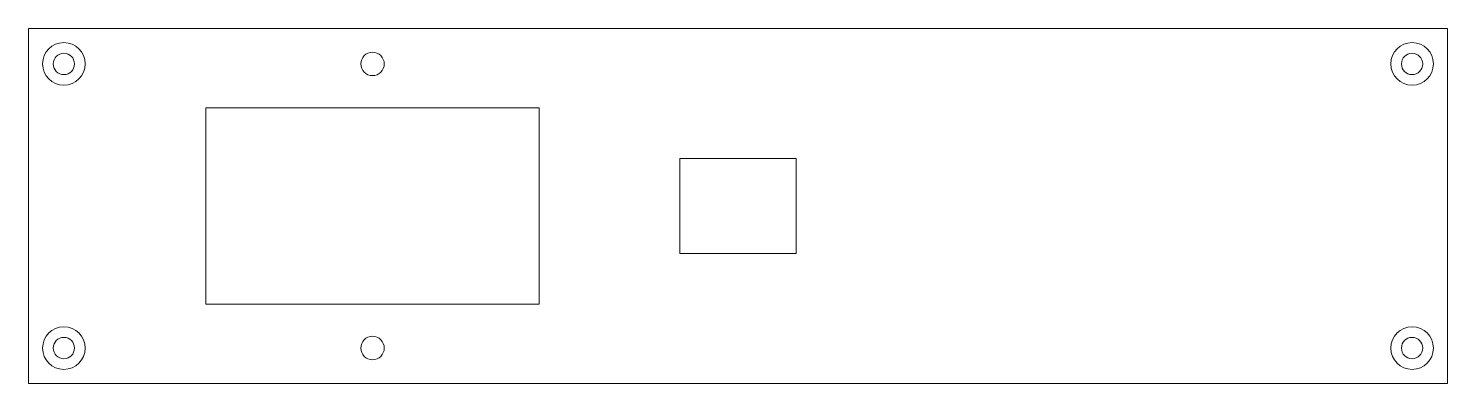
# Model space of a CAD drawing. Header units: millimetres. Extents: x 48 to 248, y 92 to 142.
import ezdxf

# ---------------------------------------------------------------- set-up
doc = ezdxf.new("R2010")
doc.units = ezdxf.units.MM
doc.layers.add('SICHTBAR', color=7, linetype='Continuous', lineweight=0)

msp = doc.modelspace()

# ---------------------------------------------------------------- linework, layer by layer
at = {"layer": 'SICHTBAR'}
for p, q in [((47.67, 142.21), (247.67, 142.21)), ((47.67, 92.21), (47.67, 142.21)), ((247.67, 142.21), (247.67, 92.21)), ((72.67, 131.01), (119.67, 131.01)), ((72.67, 103.41), (72.67, 131.01)), ((119.67, 131.01), (119.67, 103.41)), ((139.47, 110.51), (139.47, 123.91)), ((139.47, 123.91), (155.87, 123.91)), ((155.87, 123.91), (155.87, 110.51)), ((155.87, 110.51), (139.47, 110.51)), ((119.67, 103.41), (72.67, 103.41)), ((247.67, 92.21), (47.67, 92.21))]:
    msp.add_line(p, q, dxfattribs=at)
for centre, radius in [((52.67, 137.21), 3), ((242.67, 137.21), 3), ((52.67, 137.21), 1.5), ((96.17, 137.21), 1.65), ((242.67, 137.21), 1.5), ((52.67, 97.21), 3), ((242.67, 97.21), 3), ((52.67, 97.21), 1.5), ((96.17, 97.21), 1.65), ((242.67, 97.21), 1.5)]:
    msp.add_circle(centre, radius, dxfattribs=at)

doc.saveas('drawing.dxf')
